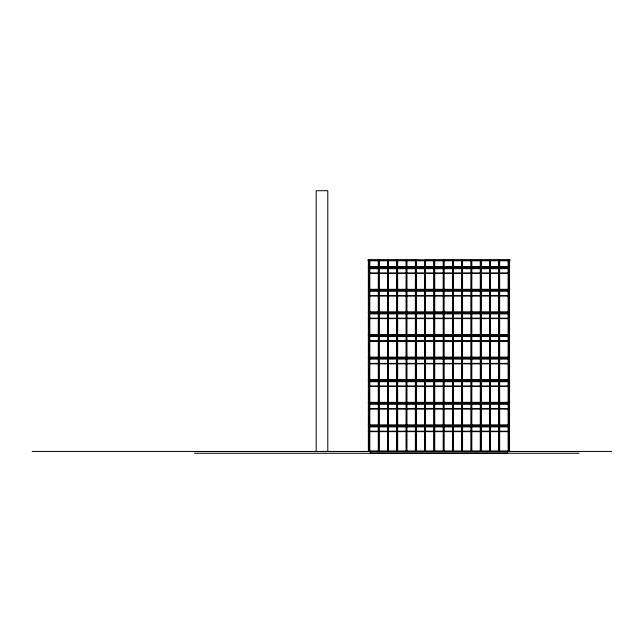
<?xml version="1.0" encoding="UTF-8"?>
<svg xmlns="http://www.w3.org/2000/svg" width="644" height="644" viewBox="0 0 644 644"><rect width="100%" height="100%" fill="white"/><g stroke="black" fill="none" stroke-linecap="round" stroke-linejoin="round"><path stroke-width="0.97" d="M368.368 260.796L369.254 260.796M369.817 260.796L378.278 260.796M379.091 260.796L387.551 260.796M388.364 260.796L396.825 260.796M397.638 260.796L406.098 260.796M406.911 260.796L415.372 260.796M416.185 260.796L424.646 260.796M425.459 260.796L433.919 260.796M434.732 260.796L443.193 260.796M444.006 260.796L452.466 260.796M453.279 260.796L461.74 260.796M462.553 260.796L471.014 260.796M471.827 260.796L480.287 260.796M481.1 260.796L489.561 260.796M490.374 260.796L498.834 260.796M499.647 260.796L508.108 260.796M509.557 260.796L508.671 260.796L508.688 266.705L509.557 266.705M368.368 266.705L369.254 266.705M369.817 266.705L378.278 266.705M379.091 266.705L387.551 266.705M388.364 266.705L396.825 266.705M397.638 266.705L406.098 266.705M406.911 266.705L415.372 266.705M416.185 266.705L424.646 266.705M425.459 266.705L433.919 266.705M434.732 266.705L443.193 266.705M444.006 266.705L452.466 266.705M453.279 266.705L461.74 266.705M462.553 266.705L471.014 266.705M471.827 266.705L480.287 266.705M481.1 266.705L489.561 266.705M490.374 266.705L498.834 266.705M499.647 266.705L508.108 266.705M368.368 267.171L509.557 267.171M368.368 267.284L509.557 267.284M368.368 267.751L369.254 267.751M369.817 267.751L378.278 267.751M379.091 267.751L387.551 267.751M388.364 267.751L396.825 267.751M397.638 267.751L406.098 267.751M406.911 267.751L415.372 267.751M416.185 267.751L424.646 267.751M425.459 267.751L433.919 267.751M434.732 267.751L443.193 267.751M444.006 267.751L452.466 267.751M453.279 267.751L461.74 267.751M462.553 267.751L471.014 267.751M471.827 267.751L480.287 267.751M481.1 267.751L489.561 267.751M490.374 267.751L498.834 267.751M499.647 267.751L508.108 267.751M509.557 267.751L508.671 267.751L508.671 272.967L509.557 272.967M368.368 272.967L369.254 272.967M369.817 272.967L378.278 272.967M379.091 272.967L387.551 272.967M388.364 272.967L396.825 272.967M397.638 272.967L406.098 272.967M406.911 272.967L415.372 272.967M416.185 272.967L424.646 272.967M425.459 272.967L433.919 272.967M434.732 272.967L443.193 272.967M444.006 272.967L452.466 272.967M453.279 272.967L461.74 272.967M462.553 272.967L471.014 272.967M471.827 272.967L480.287 272.967M481.1 272.967L489.561 272.967M490.374 272.967L498.834 272.967M499.647 272.967L508.108 272.967M368.368 273.426L369.205 273.426L369.205 260.329M369.817 273.426L378.278 273.426M379.091 273.426L387.551 273.426M388.364 273.426L396.825 273.426M397.638 273.426L406.098 273.426M406.911 273.426L415.372 273.426M416.185 273.426L424.646 273.426M425.459 273.426L433.919 273.426M434.732 273.426L443.193 273.426M444.006 273.426L452.466 273.426M453.279 273.426L461.74 273.426M462.553 273.426L471.014 273.426M471.827 273.426L480.287 273.426M481.1 273.426L489.561 273.426M490.374 273.426L498.834 273.426M499.647 273.426L508.108 273.426M509.557 273.426L508.728 273.426L508.728 272.967M368.368 289.309L369.205 289.309L369.205 296.031L368.368 296.031M369.817 289.309L378.278 289.309M379.091 289.309L387.551 289.309M388.364 289.309L396.825 289.309M397.638 289.309L406.098 289.309M406.911 289.309L415.372 289.309M416.185 289.309L424.646 289.309M425.459 289.309L433.919 289.309M434.732 289.309L443.193 289.309M444.006 289.309L452.466 289.309M453.279 289.309L461.74 289.309M462.553 289.309L471.014 289.309M471.827 289.309L480.287 289.309M481.1 289.309L489.561 289.309M490.374 289.309L498.834 289.309M499.647 289.309L508.108 289.309M509.557 289.309L508.728 289.309L508.728 290.355M368.368 289.776L509.557 289.776M368.368 289.889L509.557 289.889M368.368 290.355L369.254 290.355M369.817 290.355L378.278 290.355M379.091 290.355L387.551 290.355M388.364 290.355L396.825 290.355M397.638 290.355L406.098 290.355M406.911 290.355L415.372 290.355M416.185 290.355L424.646 290.355M425.459 290.355L433.919 290.355M434.732 290.355L443.193 290.355M444.006 290.355L452.466 290.355M453.279 290.355L461.74 290.355M462.553 290.355L471.014 290.355M471.827 290.355L480.287 290.355M481.1 290.355L489.561 290.355M490.374 290.355L498.834 290.355M499.647 290.355L508.108 290.355M509.557 290.355L508.671 290.355L508.671 295.572L509.557 295.572M368.368 295.572L369.254 295.572M369.817 295.572L378.278 295.572M379.091 295.572L387.551 295.572M388.364 295.572L396.825 295.572M397.638 295.572L406.098 295.572M406.911 295.572L415.372 295.572M416.185 295.572L424.646 295.572M425.459 295.572L433.919 295.572M434.732 295.572L443.193 295.572M444.006 295.572L452.466 295.572M453.279 295.572L461.74 295.572M462.553 295.572L471.014 295.572M471.827 295.572L480.287 295.572M481.1 295.572L489.561 295.572M490.374 295.572L498.834 295.572M499.647 295.572L508.108 295.572M369.817 296.031L378.278 296.031M379.091 296.031L387.551 296.031M388.364 296.031L396.825 296.031M397.638 296.031L406.098 296.031M406.911 296.031L415.372 296.031M416.185 296.031L424.646 296.031M425.459 296.031L433.919 296.031M434.732 296.031L443.193 296.031M444.006 296.031L452.466 296.031M453.279 296.031L461.74 296.031M462.553 296.031L471.014 296.031M471.827 296.031L480.287 296.031M481.1 296.031L489.561 296.031M490.374 296.031L498.834 296.031M499.647 296.031L508.108 296.031M509.557 296.031L508.728 296.031L508.728 295.572M368.368 311.913L369.205 311.913L369.205 318.635L368.368 318.635M369.817 311.913L378.278 311.913M379.091 311.913L387.551 311.913M388.364 311.913L396.825 311.913M397.638 311.913L406.098 311.913M406.911 311.913L415.372 311.913M416.185 311.913L424.646 311.913M425.459 311.913L433.919 311.913M434.732 311.913L443.193 311.913M444.006 311.913L452.466 311.913M453.279 311.913L461.74 311.913M462.553 311.913L471.014 311.913M471.827 311.913L480.287 311.913M481.1 311.913L489.561 311.913M490.374 311.913L498.834 311.913M499.647 311.913L508.108 311.913M509.557 311.913L508.728 311.913L508.728 312.96M368.368 312.38L509.557 312.38M368.368 312.493L509.557 312.493M368.368 312.96L369.254 312.96M369.817 312.96L378.278 312.96M379.091 312.96L387.551 312.96M388.364 312.96L396.825 312.96M397.638 312.96L406.098 312.96M406.911 312.96L415.372 312.96M416.185 312.96L424.646 312.96M425.459 312.96L433.919 312.96M434.732 312.96L443.193 312.96M444.006 312.96L452.466 312.96M453.279 312.96L461.74 312.96M462.553 312.96L471.014 312.96M471.827 312.96L480.287 312.96M481.1 312.96L489.561 312.96M490.374 312.96L498.834 312.96M499.647 312.96L508.108 312.96M509.557 312.96L508.671 312.96L508.688 318.176L509.557 318.176M368.368 318.176L369.254 318.176M369.817 318.176L378.278 318.176M379.091 318.176L387.551 318.176M388.364 318.176L396.825 318.176M397.638 318.176L406.098 318.176M406.911 318.176L415.372 318.176M416.185 318.176L424.646 318.176M425.459 318.176L433.919 318.176M434.732 318.176L443.193 318.176M444.006 318.176L452.466 318.176M453.279 318.176L461.74 318.176M462.553 318.176L471.014 318.176M471.827 318.176L480.287 318.176M481.1 318.176L489.561 318.176M490.374 318.176L498.834 318.176M499.647 318.176L508.108 318.176M369.817 318.635L378.278 318.635M379.091 318.635L387.551 318.635M388.364 318.635L396.825 318.635M397.638 318.635L406.098 318.635M406.911 318.635L415.372 318.635M416.185 318.635L424.646 318.635M425.459 318.635L433.919 318.635M434.732 318.635L443.193 318.635M444.006 318.635L452.466 318.635M453.279 318.635L461.74 318.635M462.553 318.635L471.014 318.635M471.827 318.635L480.287 318.635M481.1 318.635L489.561 318.635M490.374 318.635L498.834 318.635M499.647 318.635L508.108 318.635M509.557 318.635L508.728 318.635L508.728 318.176M368.368 334.518L369.205 334.518L369.205 341.24L368.368 341.24M369.817 334.518L378.278 334.518M379.091 334.518L387.551 334.518M388.364 334.518L396.825 334.518M397.638 334.518L406.098 334.518M406.911 334.518L415.372 334.518M416.185 334.518L424.646 334.518M425.459 334.518L433.919 334.518M434.732 334.518L443.193 334.518M444.006 334.518L452.466 334.518M453.279 334.518L461.74 334.518M462.553 334.518L471.014 334.518M471.827 334.518L480.287 334.518M481.1 334.518L489.561 334.518M490.374 334.518L498.834 334.518M499.647 334.518L508.108 334.518M509.557 334.518L508.728 334.518L508.728 335.564M368.368 334.985L509.557 334.985M368.368 335.097L509.557 335.097M368.368 335.564L369.254 335.564M369.817 335.564L378.278 335.564M379.091 335.564L387.551 335.564M388.364 335.564L396.825 335.564M397.638 335.564L406.098 335.564M406.911 335.564L415.372 335.564M416.185 335.564L424.646 335.564M425.459 335.564L433.919 335.564M434.732 335.564L443.193 335.564M444.006 335.564L452.466 335.564M453.279 335.564L461.74 335.564M462.553 335.564L471.014 335.564M471.827 335.564L480.287 335.564M481.1 335.564L489.561 335.564M490.374 335.564L498.834 335.564M499.647 335.564L508.108 335.564M509.557 335.564L508.671 335.564L508.671 340.781L509.557 340.781M368.368 340.781L369.254 340.781M369.817 340.781L378.278 340.781M379.091 340.781L387.551 340.781M388.364 340.781L396.825 340.781M397.638 340.781L406.098 340.781M406.911 340.781L415.372 340.781M416.185 340.781L424.646 340.781M425.459 340.781L433.919 340.781M434.732 340.781L443.193 340.781M444.006 340.781L452.466 340.781M453.279 340.781L461.74 340.781M462.553 340.781L471.014 340.781M471.827 340.781L480.287 340.781M481.1 340.781L489.561 340.781M490.374 340.781L498.834 340.781M499.647 340.781L508.108 340.781M369.817 341.24L378.278 341.24M379.091 341.24L387.551 341.24M388.364 341.24L396.825 341.24M397.638 341.24L406.098 341.24M406.911 341.24L415.372 341.24M416.185 341.24L424.646 341.24M425.459 341.24L433.919 341.24M434.732 341.24L443.193 341.24M444.006 341.24L452.466 341.24M453.279 341.24L461.74 341.24M462.553 341.24L471.014 341.24M471.827 341.24L480.287 341.24M481.1 341.24L489.561 341.24M490.374 341.24L498.834 341.24M499.647 341.24L508.108 341.24M509.557 341.24L508.728 341.24L508.728 340.781M368.368 357.122L369.205 357.122L369.205 363.844L368.368 363.844M369.817 357.122L378.278 357.122M379.091 357.122L387.551 357.122M388.364 357.122L396.825 357.122M397.638 357.122L406.098 357.122M406.911 357.122L415.372 357.122M416.185 357.122L424.646 357.122M425.459 357.122L433.919 357.122M434.732 357.122L443.193 357.122M444.006 357.122L452.466 357.122M453.279 357.122L461.74 357.122M462.553 357.122L471.014 357.122M471.827 357.122L480.287 357.122M481.1 357.122L489.561 357.122M490.374 357.122L498.834 357.122M499.647 357.122L508.108 357.122M509.557 357.122L508.728 357.122L508.728 358.169M368.368 357.589L509.557 357.589M368.368 357.702L509.557 357.702M368.368 358.169L369.254 358.169M369.817 358.169L378.278 358.169M379.091 358.169L387.551 358.169M388.364 358.169L396.825 358.169M397.638 358.169L406.098 358.169M406.911 358.169L415.372 358.169M416.185 358.169L424.646 358.169M425.459 358.169L433.919 358.169M434.732 358.169L443.193 358.169M444.006 358.169L452.466 358.169M453.279 358.169L461.74 358.169M462.553 358.169L471.014 358.169M471.827 358.169L480.287 358.169M481.1 358.169L489.561 358.169M490.374 358.169L498.834 358.169M499.647 358.169L508.108 358.169M509.557 358.169L508.671 358.169L508.688 363.385L509.557 363.385M368.368 363.385L369.254 363.385M369.817 363.385L378.278 363.385M379.091 363.385L387.551 363.385M388.364 363.385L396.825 363.385M397.638 363.385L406.098 363.385M406.911 363.385L415.372 363.385M416.185 363.385L424.646 363.385M425.459 363.385L433.919 363.385M434.732 363.385L443.193 363.385M444.006 363.385L452.466 363.385M453.279 363.385L461.74 363.385M462.553 363.385L471.014 363.385M471.827 363.385L480.287 363.385M481.1 363.385L489.561 363.385M490.374 363.385L498.834 363.385M499.647 363.385L508.108 363.385M369.817 363.844L378.278 363.844M379.091 363.844L387.551 363.844M388.364 363.844L396.825 363.844M397.638 363.844L406.098 363.844M406.911 363.844L415.372 363.844M416.185 363.844L424.646 363.844M425.459 363.844L433.919 363.844M434.732 363.844L443.193 363.844M444.006 363.844L452.466 363.844M453.279 363.844L461.74 363.844M462.553 363.844L471.014 363.844M471.827 363.844L480.287 363.844M481.1 363.844L489.561 363.844M490.374 363.844L498.834 363.844M499.647 363.844L508.108 363.844M509.557 363.844L508.728 363.844L508.728 363.385M368.368 379.727L369.205 379.727L369.205 386.448L368.368 386.448M369.817 379.727L378.278 379.727M379.091 379.727L387.551 379.727M388.364 379.727L396.825 379.727M397.638 379.727L406.098 379.727M406.911 379.727L415.372 379.727M416.185 379.727L424.646 379.727M425.459 379.727L433.919 379.727M434.732 379.727L443.193 379.727M444.006 379.727L452.466 379.727M453.279 379.727L461.74 379.727M462.553 379.727L471.014 379.727M471.827 379.727L480.287 379.727M481.1 379.727L489.561 379.727M490.374 379.727L498.834 379.727M499.647 379.727L508.108 379.727M509.557 379.727L508.728 379.727L508.728 380.773M368.368 380.193L509.557 380.193M368.368 380.306L509.557 380.306M368.368 380.773L369.254 380.773M369.817 380.773L378.278 380.773M379.091 380.773L387.551 380.773M388.364 380.773L396.825 380.773M397.638 380.773L406.098 380.773M406.911 380.773L415.372 380.773M416.185 380.773L424.646 380.773M425.459 380.773L433.919 380.773M434.732 380.773L443.193 380.773M444.006 380.773L452.466 380.773M453.279 380.773L461.74 380.773M462.553 380.773L471.014 380.773M471.827 380.773L480.287 380.773M481.1 380.773L489.561 380.773M490.374 380.773L498.834 380.773M499.647 380.773L508.108 380.773M509.557 380.773L508.671 380.773L508.671 385.989L509.557 385.989M368.368 385.989L369.254 385.989M369.817 385.989L378.278 385.989M379.091 385.989L387.551 385.989M388.364 385.989L396.825 385.989M397.638 385.989L406.098 385.989M406.911 385.989L415.372 385.989M416.185 385.989L424.646 385.989M425.459 385.989L433.919 385.989M434.732 385.989L443.193 385.989M444.006 385.989L452.466 385.989M453.279 385.989L461.74 385.989M462.553 385.989L471.014 385.989M471.827 385.989L480.287 385.989M481.1 385.989L489.561 385.989M490.374 385.989L498.834 385.989M499.647 385.989L508.108 385.989M369.817 386.448L378.278 386.448M379.091 386.448L387.551 386.448M388.364 386.448L396.825 386.448M397.638 386.448L406.098 386.448M406.911 386.448L415.372 386.448M416.185 386.448L424.646 386.448M425.459 386.448L433.919 386.448M434.732 386.448L443.193 386.448M444.006 386.448L452.466 386.448M453.279 386.448L461.74 386.448M462.553 386.448L471.014 386.448M471.827 386.448L480.287 386.448M481.1 386.448L489.561 386.448M490.374 386.448L498.834 386.448M499.647 386.448L508.108 386.448M509.557 386.448L508.728 386.448L508.728 385.989M368.368 402.331L369.205 402.331L369.205 409.053L368.368 409.053M369.817 402.331L378.278 402.331M379.091 402.331L387.551 402.331M388.364 402.331L396.825 402.331M397.638 402.331L406.098 402.331M406.911 402.331L415.372 402.331M416.185 402.331L424.646 402.331M425.459 402.331L433.919 402.331M434.732 402.331L443.193 402.331M444.006 402.331L452.466 402.331M453.279 402.331L461.74 402.331M462.553 402.331L471.014 402.331M471.827 402.331L480.287 402.331M481.1 402.331L489.561 402.331M490.374 402.331L498.834 402.331M499.647 402.331L508.108 402.331M509.557 402.331L508.728 402.331L508.728 403.377M368.368 402.798L509.557 402.798M368.368 402.911L509.557 402.911M368.368 403.377L369.254 403.377M369.817 403.377L378.278 403.377M379.091 403.377L387.551 403.377M388.364 403.377L396.825 403.377M397.638 403.377L406.098 403.377M406.911 403.377L415.372 403.377M416.185 403.377L424.646 403.377M425.459 403.377L433.919 403.377M434.732 403.377L443.193 403.377M444.006 403.377L452.466 403.377M453.279 403.377L461.74 403.377M462.553 403.377L471.014 403.377M471.827 403.377L480.287 403.377M481.1 403.377L489.561 403.377M490.374 403.377L498.834 403.377M499.647 403.377L508.108 403.377M509.557 403.377L508.671 403.377L508.688 408.594L509.557 408.594M368.368 408.594L369.254 408.594M369.817 408.594L378.278 408.594M379.091 408.594L387.551 408.594M388.364 408.594L396.825 408.594M397.638 408.594L406.098 408.594M406.911 408.594L415.372 408.594M416.185 408.594L424.646 408.594M425.459 408.594L433.919 408.594M434.732 408.594L443.193 408.594M444.006 408.594L452.466 408.594M453.279 408.594L461.74 408.594M462.553 408.594L471.014 408.594M471.827 408.594L480.287 408.594M481.1 408.594L489.561 408.594M490.374 408.594L498.834 408.594M499.647 408.594L508.108 408.594M369.817 409.053L378.278 409.053M379.091 409.053L387.551 409.053M388.364 409.053L396.825 409.053M397.638 409.053L406.098 409.053M406.911 409.053L415.372 409.053M416.185 409.053L424.646 409.053M425.459 409.053L433.919 409.053M434.732 409.053L443.193 409.053M444.006 409.053L452.466 409.053M453.279 409.053L461.74 409.053M462.553 409.053L471.014 409.053M471.827 409.053L480.287 409.053M481.1 409.053L489.561 409.053M490.374 409.053L498.834 409.053M499.647 409.053L508.108 409.053M509.557 409.053L508.728 409.053L508.728 408.594M368.368 424.935L369.205 424.935L369.205 431.657L368.368 431.657M369.817 424.935L378.278 424.935M379.091 424.935L387.551 424.935M388.364 424.935L396.825 424.935M397.638 424.935L406.098 424.935M406.911 424.935L415.372 424.935M416.185 424.935L424.646 424.935M425.459 424.935L433.919 424.935M434.732 424.935L443.193 424.935M444.006 424.935L452.466 424.935M453.279 424.935L461.74 424.935M462.553 424.935L471.014 424.935M471.827 424.935L480.287 424.935M481.1 424.935L489.561 424.935M490.374 424.935L498.834 424.935M499.647 424.935L508.108 424.935M509.557 424.935L508.728 424.935L508.728 425.982M368.368 425.402L509.557 425.402M368.368 425.515L509.557 425.515M368.368 425.982L369.254 425.982M369.817 425.982L378.278 425.982M379.091 425.982L387.551 425.982M388.364 425.982L396.825 425.982M397.638 425.982L406.098 425.982M406.911 425.982L415.372 425.982M416.185 425.982L424.646 425.982M425.459 425.982L433.919 425.982M434.732 425.982L443.193 425.982M444.006 425.982L452.466 425.982M453.279 425.982L461.74 425.982M462.553 425.982L471.014 425.982M471.827 425.982L480.287 425.982M481.1 425.982L489.561 425.982M490.374 425.982L498.834 425.982M499.647 425.982L508.108 425.982M509.557 425.982L508.671 425.982L508.688 431.198L509.557 431.198M368.368 431.198L369.254 431.198M369.817 431.198L378.278 431.198M379.091 431.198L387.551 431.198M388.364 431.198L396.825 431.198M397.638 431.198L406.098 431.198M406.911 431.198L415.372 431.198M416.185 431.198L424.646 431.198M425.459 431.198L433.919 431.198M434.732 431.198L443.193 431.198M444.006 431.198L452.466 431.198M453.279 431.198L461.74 431.198M462.553 431.198L471.014 431.198M471.827 431.198L480.287 431.198M481.1 431.198L489.561 431.198M490.374 431.198L498.834 431.198M499.647 431.198L508.108 431.198M369.817 431.657L378.278 431.657M379.091 431.657L387.551 431.657M388.364 431.657L396.825 431.657M397.638 431.657L406.098 431.657M406.911 431.657L415.372 431.657M416.185 431.657L424.646 431.657M425.459 431.657L433.919 431.657M434.732 431.657L443.193 431.657M444.006 431.657L452.466 431.657M453.279 431.657L461.74 431.657M462.553 431.657L471.014 431.657M471.827 431.657L480.287 431.657M481.1 431.657L489.561 431.657M490.374 431.657L498.834 431.657M499.647 431.657L508.108 431.657M509.557 431.657L508.728 431.657L508.728 431.198M368.368 436.648L369.205 436.648L369.205 437.107L368.368 437.107M368.368 451.017L369.205 451.017L369.205 451.484M369.817 451.017L378.278 451.017M379.091 451.017L387.551 451.017M388.364 451.017L396.825 451.017M397.638 451.017L406.098 451.017M406.911 451.017L415.372 451.017M416.185 451.017L424.646 451.017M425.459 451.017L433.919 451.017M434.732 451.017L443.193 451.017M444.006 451.017L452.466 451.017M453.279 451.017L461.74 451.017M462.553 451.017L471.014 451.017M471.827 451.017L480.287 451.017M481.1 451.017L489.561 451.017M490.374 451.017L498.834 451.017M499.647 451.017L508.108 451.017M509.557 451.017L508.728 451.017L508.728 451.484M32.2 451.428L611.8 451.428M194.488 451.541L579.109 451.541M194.488 453.279L579.109 453.279M509.557 260.273L509.557 451.541M509.444 276.848L508.744 276.848M509.444 278.707L508.744 278.707M509.444 280.325L508.744 280.325M509.291 260.796L509.291 266.705M509.291 267.751L509.291 272.967M509.324 273.426L509.324 289.309M509.324 290.355L509.291 295.572M509.324 296.031L509.324 311.913M509.324 312.96L509.291 318.176M509.324 318.635L509.324 334.518M509.291 335.564L509.324 340.781M509.324 341.24L509.324 357.122M509.324 358.169L509.291 363.385M509.324 363.844L509.324 379.727M509.291 380.773L509.291 385.989M509.324 386.448L509.324 402.331M509.291 403.377L509.291 408.594M509.324 409.053L509.324 424.935M509.291 425.982L509.324 431.198M509.324 431.657L509.324 451.017M509.187 273.426L509.187 289.309M509.187 296.031L509.187 311.913M509.187 318.635L509.187 334.518M509.187 341.24L509.187 357.122M509.187 363.844L509.187 379.727M509.187 386.448L509.187 402.331M509.187 409.053L509.187 424.935M509.187 431.657L509.187 451.017M508.977 260.796L508.977 266.705M508.977 267.751L508.977 272.967M508.977 290.355L508.977 295.572M508.977 312.96L508.977 318.176M508.977 335.564L508.977 340.781M508.977 358.169L508.977 363.385M508.977 380.773L508.977 385.989M508.977 403.377L508.977 408.594M508.977 425.982L508.977 431.198M508.728 260.329L508.728 260.796M508.728 266.705L508.728 267.751M508.519 260.039L508.519 451.541M508.108 260.329L508.108 451.484M507.649 267.228L507.649 268.677L370.284 268.677L370.284 267.228M507.649 289.832L507.649 291.281L370.284 291.281L370.284 289.832M507.649 312.437L507.649 313.886L370.284 313.886L370.284 312.437M507.649 335.041L507.649 336.49L370.284 336.49L370.284 335.041M507.649 357.645L507.649 359.094L370.284 359.094L370.284 357.645M507.649 380.25L507.649 381.699L370.284 381.699L370.284 380.25M507.649 402.854L507.649 404.303L370.284 404.303L370.284 402.854M507.649 425.459L507.649 426.908L370.284 426.908L370.284 425.459M507.649 451.541L507.649 452.99L370.284 452.99L370.284 451.541M499.647 260.329L499.647 451.484M499.301 451.484L499.309 260.039L509.968 260.039L367.966 260.039L378.616 260.039L378.624 451.484M499.181 451.484L499.172 260.039L490.036 260.039L490.028 451.484M498.834 260.329L498.834 451.484M490.374 260.329L490.374 451.484M489.907 451.484L489.899 260.039L480.762 260.039L480.754 451.484M489.561 260.329L489.561 451.484M481.1 260.329L481.1 451.484M480.633 451.484L480.625 260.039L471.489 260.039L471.48 451.484M480.287 260.329L480.287 451.484M471.827 260.329L471.827 451.484M471.36 451.484L471.352 260.039L462.215 260.039L462.207 451.484M471.014 260.329L471.014 451.484M462.553 260.329L462.553 451.484M462.086 451.484L462.078 260.039L452.941 260.039L452.933 451.484M461.74 260.329L461.74 451.484M453.279 260.329L453.279 451.484M452.812 451.484L452.804 260.039L443.668 260.039L443.66 451.484M452.466 260.329L452.466 451.484M444.006 260.329L444.006 451.484M443.539 451.484L443.531 260.039L434.394 260.039L434.386 451.484M443.193 260.329L443.193 451.484M434.732 260.329L434.732 451.484M434.265 451.484L434.257 260.039L425.121 260.039L424.992 451.484M433.919 260.329L433.919 451.484M425.459 260.329L425.459 451.484M424.984 260.329L415.847 260.039L415.839 451.484M424.646 260.329L424.646 451.484M416.185 260.329L416.185 451.484M415.718 451.484L415.71 260.039L406.573 260.039L406.565 451.484M415.372 260.329L415.372 451.484M406.911 260.329L406.911 451.484M406.445 451.484L406.436 260.039L397.3 260.039L397.292 451.484M406.098 260.329L406.098 451.484M397.638 260.329L397.638 451.484M397.171 451.484L397.163 260.039L388.026 260.039L388.018 451.484M396.825 260.329L396.825 451.484M388.364 260.329L388.364 451.484M387.897 451.484L387.889 260.039L378.752 260.039L378.744 451.484M387.551 260.329L387.551 451.484M379.091 260.329L379.091 451.484M378.278 260.329L378.278 451.484M369.817 260.329L369.817 451.484M369.479 260.039L369.471 451.484M369.415 260.039L369.415 451.541M368.948 260.796L368.948 266.705M368.948 267.751L368.948 272.967M368.948 290.355L368.948 295.572M368.948 312.96L368.948 318.176M368.948 335.564L368.948 340.781M368.948 358.169L368.948 363.385M368.948 380.773L368.948 385.989M368.948 403.377L368.948 408.594M368.948 425.982L368.948 431.198M368.738 273.426L368.738 289.309M368.738 296.031L368.738 311.913M368.738 318.635L368.738 334.518M368.738 341.24L368.738 357.122M368.738 363.844L368.738 379.727M368.738 386.448L368.738 402.331M368.738 409.053L368.738 424.935M368.738 431.657L368.666 451.017M368.634 260.796L368.634 266.705M368.634 267.751L368.601 272.967M368.601 273.426L368.601 289.309M368.634 290.355L368.601 295.572M368.601 296.031L368.601 311.913M368.634 312.96L368.601 318.176M368.601 318.635L368.601 334.518M368.634 335.564L368.601 340.781M368.601 341.24L368.601 357.122M368.634 358.169L368.601 363.385M368.601 363.844L368.601 379.727M368.601 380.773L368.601 385.989M368.601 386.448L368.601 402.331M368.634 403.377L368.601 408.594M368.601 409.053L368.601 424.935M368.601 425.982L368.634 431.198M368.601 431.657L368.601 451.017M368.368 260.273L368.368 451.541M327.796 451.541L327.796 190.721L316.204 190.721L316.204 451.541M509.444 273.95L508.744 274.07L509.444 273.95M509.444 274.529L508.744 274.65L509.444 274.529M509.444 275.109L508.744 275.229L509.444 275.109M509.444 275.688L508.744 275.809L509.444 275.688M509.444 276.268L508.744 276.389L509.444 276.268M509.444 277.427L508.744 277.548L509.444 277.427M509.444 278.007L508.744 278.127L509.444 278.007M509.444 279.166L508.744 279.287L509.444 279.166M509.444 279.746L508.744 279.866L509.444 279.746M509.444 280.905L508.744 281.026L509.444 280.905M509.444 281.484L508.744 281.605L509.444 281.484M509.444 282.064L508.744 282.185L509.444 282.064M509.444 282.644L508.744 282.764L509.444 282.644M509.444 283.223L508.744 283.344L509.444 283.223M509.444 283.803L508.744 283.923L509.444 283.803M509.444 284.382L508.744 284.503L509.444 284.382M509.444 284.962L508.744 285.083L509.444 284.962M509.444 285.542L508.744 285.662L509.444 285.542M509.444 286.121L508.744 286.242L509.444 286.121M509.444 286.701L508.744 286.822L509.444 286.701M509.444 287.28L508.744 287.401L509.444 287.28M509.444 287.86L508.744 287.981L509.444 287.86M509.444 288.44L508.744 288.56L509.444 288.44M509.444 289.019L508.744 289.14L509.444 289.019"/></g></svg>
